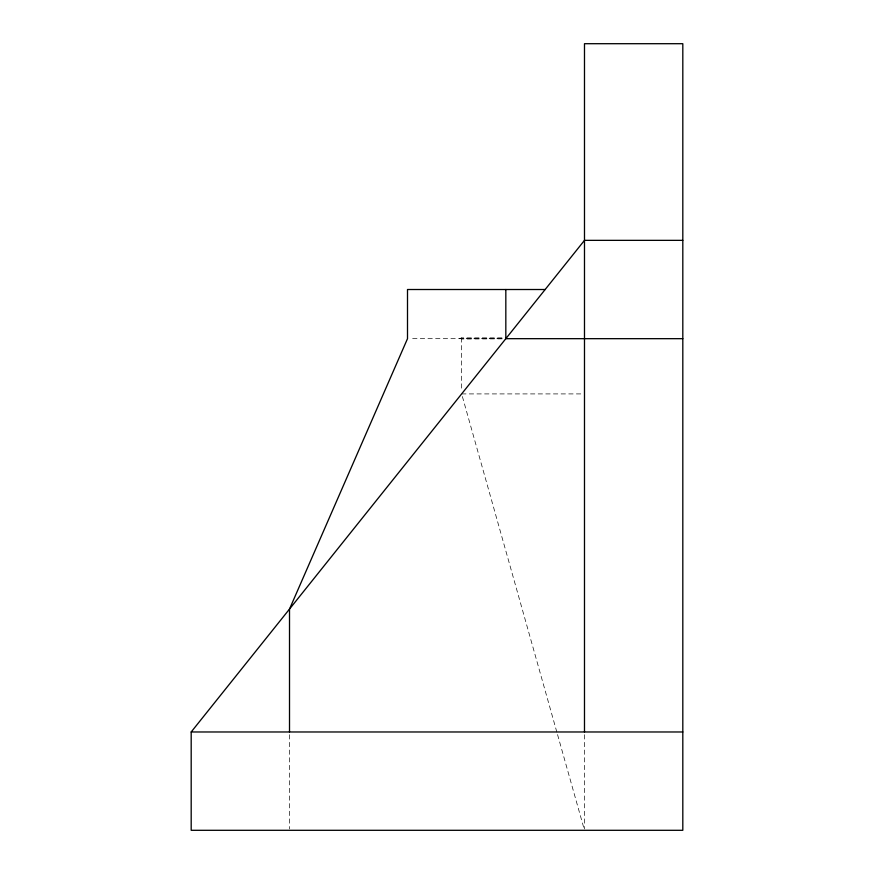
<?xml version="1.0" encoding="UTF-8"?>
<svg xmlns="http://www.w3.org/2000/svg" width="874" height="874" viewBox="0 0 874 874"><rect width="100%" height="100%" fill="white"/><g stroke="black" fill="none" stroke-linecap="round" stroke-linejoin="round"><path stroke-width="0.66" stroke-dasharray="4.37 3.28" d="M459.484 338.675L461.636 337.867L505.827 337.867M502.288 338.806L461.636 338.85L503.151 338.686L410.168 338.675M461.636 393.912L583.329 393.912M462.379 396.534L556.804 731.975M557.546 734.597L584.488 830.3M584.488 734.706L584.488 828.934M461.636 337.867L461.636 391.224M289.512 734.706L289.512 828.934"/><path stroke-width="1.31" d="M584.488 731.975L584.488 43.7L682.812 43.7L682.812 830.3L191.188 830.3L191.188 731.975L584.488 240.35L682.812 240.35M545.158 289.512L407.502 289.512L407.502 338.675L289.512 609.069L289.512 731.975M682.812 338.675L505.827 338.675L505.827 289.512M191.188 731.975L682.812 731.975"/></g></svg>
